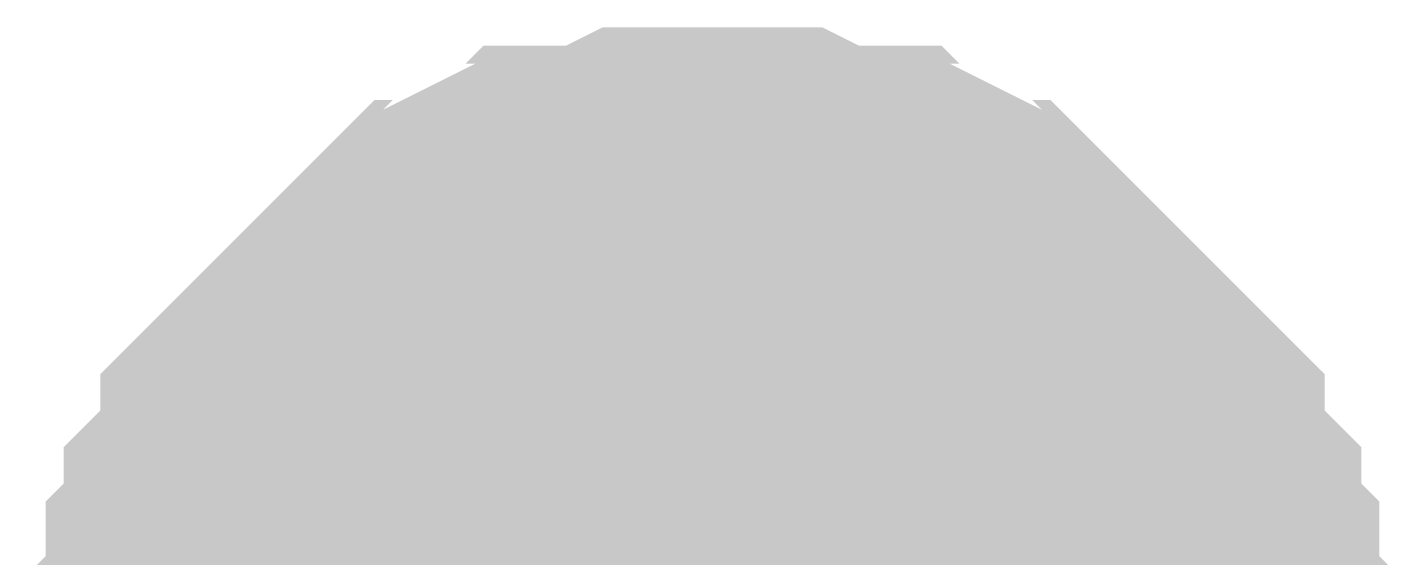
# Model space of a CAD drawing. Header units: millimetres. Extents: x 0 to 11.5, y 0 to 7.6.
# Drawn here: x 4.2745 to 4.3259, y 2.7066 to 2.7264 of the extents above; entities that cross this region are included whole.
import ezdxf

# ---------------------------------------------------------------- set-up
doc = ezdxf.new("R2010")
doc.units = ezdxf.units.MM
doc.header["$MEASUREMENT"] = 0
doc.layers.add('Sheet', color=255, linetype='Continuous')

msp = doc.modelspace()

# ---------------------------------------------------------------- linework, layer by layer
at = {"layer": 'Sheet'}
for points, const_width in [([(4.280449, 2.700072), (4.280449, 2.701435), (4.280449, 2.702116), (4.280449, 2.703479), (4.281131, 2.704161), (4.281131, 2.705524), (4.281131, 2.706205), (4.281813, 2.706887), (4.281813, 2.70825), (4.282495, 2.708931), (4.283177, 2.709613), (4.283177, 2.710976), (4.283859, 2.711657), (4.284541, 2.712339), (4.285223, 2.71302), (4.285905, 2.713702), (4.286587, 2.714383), (4.287269, 2.715065), (4.287951, 2.715746), (4.288633, 2.716428), (4.289315, 2.717109), (4.289996, 2.717791), (4.290678, 2.717791), (4.29136, 2.718472), (4.292724, 2.719154), (4.293406, 2.719154), (4.294088, 2.719835), (4.295452, 2.719835), (4.296134, 2.719835), (4.297498, 2.720516), (4.29818, 2.720516), (4.299543, 2.720516), (4.300225, 2.720516)], 0.0118), ([(4.280449, 2.700072), (4.280449, 2.701435), (4.280449, 2.702116), (4.280449, 2.703479), (4.281131, 2.704161), (4.281131, 2.705524), (4.281131, 2.706205), (4.281813, 2.706887), (4.281813, 2.70825), (4.282495, 2.708931), (4.283177, 2.709613), (4.283177, 2.710976), (4.283859, 2.711657), (4.284541, 2.712339), (4.285223, 2.71302), (4.285905, 2.713702), (4.286587, 2.714383), (4.287269, 2.715065), (4.287951, 2.715746), (4.288633, 2.716428), (4.289315, 2.717109), (4.289996, 2.717791), (4.290678, 2.717791), (4.29136, 2.718472), (4.292724, 2.719154), (4.293406, 2.719154), (4.294088, 2.719835), (4.295452, 2.719835), (4.296134, 2.719835), (4.297498, 2.720516), (4.29818, 2.720516), (4.299543, 2.720516), (4.300225, 2.720516)], 0.0118), ([(4.280449, 2.700072), (4.280449, 2.701435), (4.280449, 2.702116), (4.280449, 2.703479), (4.281131, 2.704161), (4.281131, 2.705524), (4.281131, 2.706205), (4.281813, 2.706887), (4.281813, 2.70825), (4.282495, 2.708931), (4.283177, 2.709613), (4.283177, 2.710976), (4.283859, 2.711657), (4.284541, 2.712339), (4.285223, 2.71302), (4.285905, 2.713702), (4.286587, 2.714383), (4.287269, 2.715065), (4.287951, 2.715746), (4.288633, 2.716428), (4.289315, 2.717109), (4.289996, 2.717791), (4.290678, 2.717791), (4.29136, 2.718472), (4.292724, 2.719154), (4.293406, 2.719154), (4.294088, 2.719835), (4.295452, 2.719835), (4.296134, 2.719835), (4.297498, 2.720516), (4.29818, 2.720516), (4.299543, 2.720516), (4.300225, 2.720516)], 0.0118), ([(4.280449, 2.700072), (4.280449, 2.701435), (4.280449, 2.702116), (4.280449, 2.703479), (4.281131, 2.704161), (4.281131, 2.705524), (4.281131, 2.706205), (4.281813, 2.706887), (4.281813, 2.70825), (4.282495, 2.708931), (4.283177, 2.709613), (4.283177, 2.710976), (4.283859, 2.711657), (4.284541, 2.712339), (4.285223, 2.71302), (4.285905, 2.713702), (4.286587, 2.714383), (4.287269, 2.715065), (4.287951, 2.715746), (4.288633, 2.716428), (4.289315, 2.717109), (4.289996, 2.717791), (4.290678, 2.717791), (4.29136, 2.718472), (4.292724, 2.719154), (4.293406, 2.719154), (4.294088, 2.719835), (4.295452, 2.719835), (4.296134, 2.719835), (4.297498, 2.720516), (4.29818, 2.720516), (4.299543, 2.720516), (4.300225, 2.720516)], 0.0118), ([(4.280449, 2.700072), (4.280449, 2.701435), (4.280449, 2.702116), (4.280449, 2.703479), (4.281131, 2.704161), (4.281131, 2.705524), (4.281131, 2.706205), (4.281813, 2.706887), (4.281813, 2.70825), (4.282495, 2.708931), (4.283177, 2.709613), (4.283177, 2.710976), (4.283859, 2.711657), (4.284541, 2.712339), (4.285223, 2.71302), (4.285905, 2.713702), (4.286587, 2.714383), (4.287269, 2.715065), (4.287951, 2.715746), (4.288633, 2.716428), (4.289315, 2.717109), (4.289996, 2.717791), (4.290678, 2.717791), (4.29136, 2.718472), (4.292724, 2.719154), (4.293406, 2.719154), (4.294088, 2.719835), (4.295452, 2.719835), (4.296134, 2.719835), (4.297498, 2.720516), (4.29818, 2.720516), (4.299543, 2.720516), (4.300225, 2.720516)], 0.0118), ([(4.280449, 2.700072), (4.280449, 2.701435), (4.280449, 2.702116), (4.280449, 2.703479), (4.281131, 2.704161), (4.281131, 2.705524), (4.281131, 2.706205), (4.281813, 2.706887), (4.281813, 2.70825), (4.282495, 2.708931), (4.283177, 2.709613), (4.283177, 2.710976), (4.283859, 2.711657), (4.284541, 2.712339), (4.285223, 2.71302), (4.285905, 2.713702), (4.286587, 2.714383), (4.287269, 2.715065), (4.287951, 2.715746), (4.288633, 2.716428), (4.289315, 2.717109), (4.289996, 2.717791), (4.290678, 2.717791), (4.29136, 2.718472), (4.292724, 2.719154), (4.293406, 2.719154), (4.294088, 2.719835), (4.295452, 2.719835), (4.296134, 2.719835), (4.297498, 2.720516), (4.29818, 2.720516), (4.299543, 2.720516), (4.300225, 2.720516)], 0.0118), ([(4.280449, 2.700072), (4.280449, 2.701435), (4.280449, 2.702116), (4.280449, 2.703479), (4.281131, 2.704161), (4.281131, 2.705524), (4.281131, 2.706205), (4.281813, 2.706887), (4.281813, 2.70825), (4.282495, 2.708931), (4.283177, 2.709613), (4.283177, 2.710976), (4.283859, 2.711657), (4.284541, 2.712339), (4.285223, 2.71302), (4.285905, 2.713702), (4.286587, 2.714383), (4.287269, 2.715065), (4.287951, 2.715746), (4.288633, 2.716428), (4.289315, 2.717109), (4.289996, 2.717791), (4.290678, 2.717791), (4.29136, 2.718472), (4.292724, 2.719154), (4.293406, 2.719154), (4.294088, 2.719835), (4.295452, 2.719835), (4.296134, 2.719835), (4.297498, 2.720516), (4.29818, 2.720516), (4.299543, 2.720516), (4.300225, 2.720516)], 0.0118), ([(4.280449, 2.700072), (4.280449, 2.701435), (4.280449, 2.702116), (4.280449, 2.703479), (4.281131, 2.704161), (4.281131, 2.705524), (4.281131, 2.706205), (4.281813, 2.706887), (4.281813, 2.70825), (4.282495, 2.708931), (4.283177, 2.709613), (4.283177, 2.710976), (4.283859, 2.711657), (4.284541, 2.712339), (4.285223, 2.71302), (4.285905, 2.713702), (4.286587, 2.714383), (4.287269, 2.715065), (4.287951, 2.715746), (4.288633, 2.716428), (4.289315, 2.717109), (4.289996, 2.717791), (4.290678, 2.717791), (4.29136, 2.718472), (4.292724, 2.719154), (4.293406, 2.719154), (4.294088, 2.719835), (4.295452, 2.719835), (4.296134, 2.719835), (4.297498, 2.720516), (4.29818, 2.720516), (4.299543, 2.720516), (4.300225, 2.720516)], 0.0118), ([(4.300225, 2.720516), (4.300225, 2.720516)], 0.0118), ([(4.300225, 2.720516), (4.300907, 2.720516), (4.302271, 2.720516), (4.302953, 2.720516), (4.304317, 2.719835), (4.304999, 2.719835), (4.306363, 2.719835), (4.307045, 2.719154), (4.307727, 2.719154), (4.30909, 2.718472), (4.309772, 2.717791), (4.310454, 2.717791), (4.311136, 2.717109), (4.311818, 2.716428), (4.3125, 2.715746), (4.313182, 2.715065), (4.313864, 2.714383), (4.314546, 2.713702), (4.315228, 2.71302), (4.31591, 2.712339), (4.316592, 2.711657), (4.317273, 2.710976), (4.317273, 2.709613), (4.317955, 2.708931), (4.318637, 2.70825), (4.318637, 2.706887), (4.319319, 2.706205), (4.319319, 2.705524), (4.319319, 2.704161), (4.320001, 2.703479), (4.320001, 2.702116), (4.320001, 2.701435), (4.320001, 2.700072)], 0.0118), ([(4.300225, 2.720516), (4.300225, 2.720516)], 0.0118), ([(4.300225, 2.720516), (4.300907, 2.720516), (4.302271, 2.720516), (4.302953, 2.720516), (4.304317, 2.719835), (4.304999, 2.719835), (4.306363, 2.719835), (4.307045, 2.719154), (4.307727, 2.719154), (4.30909, 2.718472), (4.309772, 2.717791), (4.310454, 2.717791), (4.311136, 2.717109), (4.311818, 2.716428), (4.3125, 2.715746), (4.313182, 2.715065), (4.313864, 2.714383), (4.314546, 2.713702), (4.315228, 2.71302), (4.31591, 2.712339), (4.316592, 2.711657), (4.317273, 2.710976), (4.317273, 2.709613), (4.317955, 2.708931), (4.318637, 2.70825), (4.318637, 2.706887), (4.319319, 2.706205), (4.319319, 2.705524), (4.319319, 2.704161), (4.320001, 2.703479), (4.320001, 2.702116), (4.320001, 2.701435), (4.320001, 2.700072)], 0.0118), ([(4.300225, 2.720516), (4.300225, 2.720516)], 0.0118), ([(4.300225, 2.720516), (4.300907, 2.720516), (4.302271, 2.720516), (4.302953, 2.720516), (4.304317, 2.719835), (4.304999, 2.719835), (4.306363, 2.719835), (4.307045, 2.719154), (4.307727, 2.719154), (4.30909, 2.718472), (4.309772, 2.717791), (4.310454, 2.717791), (4.311136, 2.717109), (4.311818, 2.716428), (4.3125, 2.715746), (4.313182, 2.715065), (4.313864, 2.714383), (4.314546, 2.713702), (4.315228, 2.71302), (4.31591, 2.712339), (4.316592, 2.711657), (4.317273, 2.710976), (4.317273, 2.709613), (4.317955, 2.708931), (4.318637, 2.70825), (4.318637, 2.706887), (4.319319, 2.706205), (4.319319, 2.705524), (4.319319, 2.704161), (4.320001, 2.703479), (4.320001, 2.702116), (4.320001, 2.701435), (4.320001, 2.700072)], 0.0118), ([(4.300225, 2.720516), (4.300225, 2.720516)], 0.0118), ([(4.300225, 2.720516), (4.300907, 2.720516), (4.302271, 2.720516), (4.302953, 2.720516), (4.304317, 2.719835), (4.304999, 2.719835), (4.306363, 2.719835), (4.307045, 2.719154), (4.307727, 2.719154), (4.30909, 2.718472), (4.309772, 2.717791), (4.310454, 2.717791), (4.311136, 2.717109), (4.311818, 2.716428), (4.3125, 2.715746), (4.313182, 2.715065), (4.313864, 2.714383), (4.314546, 2.713702), (4.315228, 2.71302), (4.31591, 2.712339), (4.316592, 2.711657), (4.317273, 2.710976), (4.317273, 2.709613), (4.317955, 2.708931), (4.318637, 2.70825), (4.318637, 2.706887), (4.319319, 2.706205), (4.319319, 2.705524), (4.319319, 2.704161), (4.320001, 2.703479), (4.320001, 2.702116), (4.320001, 2.701435), (4.320001, 2.700072)], 0.0118), ([(4.300225, 2.720516), (4.300225, 2.720516)], 0.0118), ([(4.300225, 2.720516), (4.300907, 2.720516), (4.302271, 2.720516), (4.302953, 2.720516), (4.304317, 2.719835), (4.304999, 2.719835), (4.306363, 2.719835), (4.307045, 2.719154), (4.307727, 2.719154), (4.30909, 2.718472), (4.309772, 2.717791), (4.310454, 2.717791), (4.311136, 2.717109), (4.311818, 2.716428), (4.3125, 2.715746), (4.313182, 2.715065), (4.313864, 2.714383), (4.314546, 2.713702), (4.315228, 2.71302), (4.31591, 2.712339), (4.316592, 2.711657), (4.317273, 2.710976), (4.317273, 2.709613), (4.317955, 2.708931), (4.318637, 2.70825), (4.318637, 2.706887), (4.319319, 2.706205), (4.319319, 2.705524), (4.319319, 2.704161), (4.320001, 2.703479), (4.320001, 2.702116), (4.320001, 2.701435), (4.320001, 2.700072)], 0.0118), ([(4.300225, 2.720516), (4.300225, 2.720516)], 0.0118), ([(4.300225, 2.720516), (4.300907, 2.720516), (4.302271, 2.720516), (4.302953, 2.720516), (4.304317, 2.719835), (4.304999, 2.719835), (4.306363, 2.719835), (4.307045, 2.719154), (4.307727, 2.719154), (4.30909, 2.718472), (4.309772, 2.717791), (4.310454, 2.717791), (4.311136, 2.717109), (4.311818, 2.716428), (4.3125, 2.715746), (4.313182, 2.715065), (4.313864, 2.714383), (4.314546, 2.713702), (4.315228, 2.71302), (4.31591, 2.712339), (4.316592, 2.711657), (4.317273, 2.710976), (4.317273, 2.709613), (4.317955, 2.708931), (4.318637, 2.70825), (4.318637, 2.706887), (4.319319, 2.706205), (4.319319, 2.705524), (4.319319, 2.704161), (4.320001, 2.703479), (4.320001, 2.702116), (4.320001, 2.701435), (4.320001, 2.700072)], 0.0118), ([(4.300225, 2.720516), (4.300225, 2.720516)], 0.0118), ([(4.300225, 2.720516), (4.300907, 2.720516), (4.302271, 2.720516), (4.302953, 2.720516), (4.304317, 2.719835), (4.304999, 2.719835), (4.306363, 2.719835), (4.307045, 2.719154), (4.307727, 2.719154), (4.30909, 2.718472), (4.309772, 2.717791), (4.310454, 2.717791), (4.311136, 2.717109), (4.311818, 2.716428), (4.3125, 2.715746), (4.313182, 2.715065), (4.313864, 2.714383), (4.314546, 2.713702), (4.315228, 2.71302), (4.31591, 2.712339), (4.316592, 2.711657), (4.317273, 2.710976), (4.317273, 2.709613), (4.317955, 2.708931), (4.318637, 2.70825), (4.318637, 2.706887), (4.319319, 2.706205), (4.319319, 2.705524), (4.319319, 2.704161), (4.320001, 2.703479), (4.320001, 2.702116), (4.320001, 2.701435), (4.320001, 2.700072)], 0.0118), ([(4.300225, 2.720516), (4.300225, 2.720516)], 0.0118), ([(4.300225, 2.720516), (4.300907, 2.720516), (4.302271, 2.720516), (4.302953, 2.720516), (4.304317, 2.719835), (4.304999, 2.719835), (4.306363, 2.719835), (4.307045, 2.719154), (4.307727, 2.719154), (4.30909, 2.718472), (4.309772, 2.717791), (4.310454, 2.717791), (4.311136, 2.717109), (4.311818, 2.716428), (4.3125, 2.715746), (4.313182, 2.715065), (4.313864, 2.714383), (4.314546, 2.713702), (4.315228, 2.71302), (4.31591, 2.712339), (4.316592, 2.711657), (4.317273, 2.710976), (4.317273, 2.709613), (4.317955, 2.708931), (4.318637, 2.70825), (4.318637, 2.706887), (4.319319, 2.706205), (4.319319, 2.705524), (4.319319, 2.704161), (4.320001, 2.703479), (4.320001, 2.702116), (4.320001, 2.701435), (4.320001, 2.700072)], 0.0118), ([(4.281131, 2.704161), (4.281131, 2.705524), (4.281131, 2.706205), (4.281813, 2.706887), (4.281813, 2.70825), (4.282495, 2.708931), (4.283177, 2.709613), (4.283177, 2.710976), (4.283859, 2.711657), (4.284541, 2.712339), (4.285223, 2.71302), (4.285905, 2.713702), (4.286587, 2.714383), (4.287269, 2.715065), (4.287951, 2.715746), (4.288633, 2.716428), (4.289315, 2.717109), (4.289996, 2.717791), (4.290678, 2.717791), (4.29136, 2.718472), (4.292724, 2.719154), (4.293406, 2.719154), (4.294088, 2.719835), (4.295452, 2.719835), (4.296134, 2.719835), (4.297498, 2.720516), (4.29818, 2.720516), (4.299543, 2.720516), (4.300225, 2.720516)], 0.0039), ([(4.281131, 2.704161), (4.281131, 2.705524), (4.281131, 2.706205), (4.281813, 2.706887), (4.281813, 2.70825), (4.282495, 2.708931), (4.283177, 2.709613), (4.283177, 2.710976), (4.283859, 2.711657), (4.284541, 2.712339), (4.285223, 2.71302), (4.285905, 2.713702), (4.286587, 2.714383), (4.287269, 2.715065), (4.287951, 2.715746), (4.288633, 2.716428), (4.289315, 2.717109), (4.289996, 2.717791), (4.290678, 2.717791), (4.29136, 2.718472), (4.292724, 2.719154), (4.293406, 2.719154), (4.294088, 2.719835), (4.295452, 2.719835), (4.296134, 2.719835), (4.297498, 2.720516), (4.29818, 2.720516), (4.299543, 2.720516), (4.300225, 2.720516)], 0.0039), ([(4.281131, 2.704161), (4.281131, 2.705524), (4.281131, 2.706205), (4.281813, 2.706887), (4.281813, 2.70825), (4.282495, 2.708931), (4.283177, 2.709613), (4.283177, 2.710976), (4.283859, 2.711657), (4.284541, 2.712339), (4.285223, 2.71302), (4.285905, 2.713702), (4.286587, 2.714383), (4.287269, 2.715065), (4.287951, 2.715746), (4.288633, 2.716428), (4.289315, 2.717109), (4.289996, 2.717791), (4.290678, 2.717791), (4.29136, 2.718472), (4.292724, 2.719154), (4.293406, 2.719154), (4.294088, 2.719835), (4.295452, 2.719835), (4.296134, 2.719835), (4.297498, 2.720516), (4.29818, 2.720516), (4.299543, 2.720516), (4.300225, 2.720516)], 0.0039), ([(4.281131, 2.704161), (4.281131, 2.705524), (4.281131, 2.706205), (4.281813, 2.706887), (4.281813, 2.70825), (4.282495, 2.708931), (4.283177, 2.709613), (4.283177, 2.710976), (4.283859, 2.711657), (4.284541, 2.712339), (4.285223, 2.71302), (4.285905, 2.713702), (4.286587, 2.714383), (4.287269, 2.715065), (4.287951, 2.715746), (4.288633, 2.716428), (4.289315, 2.717109), (4.289996, 2.717791), (4.290678, 2.717791), (4.29136, 2.718472), (4.292724, 2.719154), (4.293406, 2.719154), (4.294088, 2.719835), (4.295452, 2.719835), (4.296134, 2.719835), (4.297498, 2.720516), (4.29818, 2.720516), (4.299543, 2.720516), (4.300225, 2.720516)], 0.0039), ([(4.281131, 2.704161), (4.281131, 2.705524), (4.281131, 2.706205), (4.281813, 2.706887), (4.281813, 2.70825), (4.282495, 2.708931), (4.283177, 2.709613), (4.283177, 2.710976), (4.283859, 2.711657), (4.284541, 2.712339), (4.285223, 2.71302), (4.285905, 2.713702), (4.286587, 2.714383), (4.287269, 2.715065), (4.287951, 2.715746), (4.288633, 2.716428), (4.289315, 2.717109), (4.289996, 2.717791), (4.290678, 2.717791), (4.29136, 2.718472), (4.292724, 2.719154), (4.293406, 2.719154), (4.294088, 2.719835), (4.295452, 2.719835), (4.296134, 2.719835), (4.297498, 2.720516), (4.29818, 2.720516), (4.299543, 2.720516), (4.300225, 2.720516)], 0.0039), ([(4.281131, 2.704161), (4.281131, 2.705524), (4.281131, 2.706205), (4.281813, 2.706887), (4.281813, 2.70825), (4.282495, 2.708931), (4.283177, 2.709613), (4.283177, 2.710976), (4.283859, 2.711657), (4.284541, 2.712339), (4.285223, 2.71302), (4.285905, 2.713702), (4.286587, 2.714383), (4.287269, 2.715065), (4.287951, 2.715746), (4.288633, 2.716428), (4.289315, 2.717109), (4.289996, 2.717791), (4.290678, 2.717791), (4.29136, 2.718472), (4.292724, 2.719154), (4.293406, 2.719154), (4.294088, 2.719835), (4.295452, 2.719835), (4.296134, 2.719835), (4.297498, 2.720516), (4.29818, 2.720516), (4.299543, 2.720516), (4.300225, 2.720516)], 0.0039), ([(4.281131, 2.704161), (4.281131, 2.705524), (4.281131, 2.706205), (4.281813, 2.706887), (4.281813, 2.70825), (4.282495, 2.708931), (4.283177, 2.709613), (4.283177, 2.710976), (4.283859, 2.711657), (4.284541, 2.712339), (4.285223, 2.71302), (4.285905, 2.713702), (4.286587, 2.714383), (4.287269, 2.715065), (4.287951, 2.715746), (4.288633, 2.716428), (4.289315, 2.717109), (4.289996, 2.717791), (4.290678, 2.717791), (4.29136, 2.718472), (4.292724, 2.719154), (4.293406, 2.719154), (4.294088, 2.719835), (4.295452, 2.719835), (4.296134, 2.719835), (4.297498, 2.720516), (4.29818, 2.720516), (4.299543, 2.720516), (4.300225, 2.720516)], 0.0039), ([(4.281131, 2.704161), (4.281131, 2.705524), (4.281131, 2.706205), (4.281813, 2.706887), (4.281813, 2.70825), (4.282495, 2.708931), (4.283177, 2.709613), (4.283177, 2.710976), (4.283859, 2.711657), (4.284541, 2.712339), (4.285223, 2.71302), (4.285905, 2.713702), (4.286587, 2.714383), (4.287269, 2.715065), (4.287951, 2.715746), (4.288633, 2.716428), (4.289315, 2.717109), (4.289996, 2.717791), (4.290678, 2.717791), (4.29136, 2.718472), (4.292724, 2.719154), (4.293406, 2.719154), (4.294088, 2.719835), (4.295452, 2.719835), (4.296134, 2.719835), (4.297498, 2.720516), (4.29818, 2.720516), (4.299543, 2.720516), (4.300225, 2.720516)], 0.0039), ([(4.300225, 2.720516), (4.300225, 2.720516)], 0.0039), ([(4.300225, 2.720516), (4.300907, 2.720516), (4.302271, 2.720516), (4.302953, 2.720516), (4.304317, 2.719835), (4.304999, 2.719835), (4.306363, 2.719835), (4.307045, 2.719154), (4.307727, 2.719154), (4.30909, 2.718472), (4.309772, 2.717791), (4.310454, 2.717791), (4.311136, 2.717109), (4.311818, 2.716428), (4.3125, 2.715746), (4.313182, 2.715065), (4.313864, 2.714383), (4.314546, 2.713702), (4.315228, 2.71302), (4.31591, 2.712339), (4.316592, 2.711657), (4.317273, 2.710976), (4.317273, 2.709613), (4.317955, 2.708931), (4.318637, 2.70825), (4.318637, 2.706887), (4.319319, 2.706205), (4.319319, 2.705524), (4.319319, 2.704161)], 0.0039), ([(4.300225, 2.720516), (4.300225, 2.720516)], 0.0039), ([(4.300225, 2.720516), (4.300907, 2.720516), (4.302271, 2.720516), (4.302953, 2.720516), (4.304317, 2.719835), (4.304999, 2.719835), (4.306363, 2.719835), (4.307045, 2.719154), (4.307727, 2.719154), (4.30909, 2.718472), (4.309772, 2.717791), (4.310454, 2.717791), (4.311136, 2.717109), (4.311818, 2.716428), (4.3125, 2.715746), (4.313182, 2.715065), (4.313864, 2.714383), (4.314546, 2.713702), (4.315228, 2.71302), (4.31591, 2.712339), (4.316592, 2.711657), (4.317273, 2.710976), (4.317273, 2.709613), (4.317955, 2.708931), (4.318637, 2.70825), (4.318637, 2.706887), (4.319319, 2.706205), (4.319319, 2.705524), (4.319319, 2.704161)], 0.0039), ([(4.300225, 2.720516), (4.300225, 2.720516)], 0.0039), ([(4.300225, 2.720516), (4.300907, 2.720516), (4.302271, 2.720516), (4.302953, 2.720516), (4.304317, 2.719835), (4.304999, 2.719835), (4.306363, 2.719835), (4.307045, 2.719154), (4.307727, 2.719154), (4.30909, 2.718472), (4.309772, 2.717791), (4.310454, 2.717791), (4.311136, 2.717109), (4.311818, 2.716428), (4.3125, 2.715746), (4.313182, 2.715065), (4.313864, 2.714383), (4.314546, 2.713702), (4.315228, 2.71302), (4.31591, 2.712339), (4.316592, 2.711657), (4.317273, 2.710976), (4.317273, 2.709613), (4.317955, 2.708931), (4.318637, 2.70825), (4.318637, 2.706887), (4.319319, 2.706205), (4.319319, 2.705524), (4.319319, 2.704161)], 0.0039), ([(4.300225, 2.720516), (4.300225, 2.720516)], 0.0039), ([(4.300225, 2.720516), (4.300907, 2.720516), (4.302271, 2.720516), (4.302953, 2.720516), (4.304317, 2.719835), (4.304999, 2.719835), (4.306363, 2.719835), (4.307045, 2.719154), (4.307727, 2.719154), (4.30909, 2.718472), (4.309772, 2.717791), (4.310454, 2.717791), (4.311136, 2.717109), (4.311818, 2.716428), (4.3125, 2.715746), (4.313182, 2.715065), (4.313864, 2.714383), (4.314546, 2.713702), (4.315228, 2.71302), (4.31591, 2.712339), (4.316592, 2.711657), (4.317273, 2.710976), (4.317273, 2.709613), (4.317955, 2.708931), (4.318637, 2.70825), (4.318637, 2.706887), (4.319319, 2.706205), (4.319319, 2.705524), (4.319319, 2.704161)], 0.0039), ([(4.300225, 2.720516), (4.300225, 2.720516)], 0.0039), ([(4.300225, 2.720516), (4.300907, 2.720516), (4.302271, 2.720516), (4.302953, 2.720516), (4.304317, 2.719835), (4.304999, 2.719835), (4.306363, 2.719835), (4.307045, 2.719154), (4.307727, 2.719154), (4.30909, 2.718472), (4.309772, 2.717791), (4.310454, 2.717791), (4.311136, 2.717109), (4.311818, 2.716428), (4.3125, 2.715746), (4.313182, 2.715065), (4.313864, 2.714383), (4.314546, 2.713702), (4.315228, 2.71302), (4.31591, 2.712339), (4.316592, 2.711657), (4.317273, 2.710976), (4.317273, 2.709613), (4.317955, 2.708931), (4.318637, 2.70825), (4.318637, 2.706887), (4.319319, 2.706205), (4.319319, 2.705524), (4.319319, 2.704161)], 0.0039), ([(4.300225, 2.720516), (4.300225, 2.720516)], 0.0039), ([(4.300225, 2.720516), (4.300907, 2.720516), (4.302271, 2.720516), (4.302953, 2.720516), (4.304317, 2.719835), (4.304999, 2.719835), (4.306363, 2.719835), (4.307045, 2.719154), (4.307727, 2.719154), (4.30909, 2.718472), (4.309772, 2.717791), (4.310454, 2.717791), (4.311136, 2.717109), (4.311818, 2.716428), (4.3125, 2.715746), (4.313182, 2.715065), (4.313864, 2.714383), (4.314546, 2.713702), (4.315228, 2.71302), (4.31591, 2.712339), (4.316592, 2.711657), (4.317273, 2.710976), (4.317273, 2.709613), (4.317955, 2.708931), (4.318637, 2.70825), (4.318637, 2.706887), (4.319319, 2.706205), (4.319319, 2.705524), (4.319319, 2.704161)], 0.0039), ([(4.300225, 2.720516), (4.300225, 2.720516)], 0.0039), ([(4.300225, 2.720516), (4.300907, 2.720516), (4.302271, 2.720516), (4.302953, 2.720516), (4.304317, 2.719835), (4.304999, 2.719835), (4.306363, 2.719835), (4.307045, 2.719154), (4.307727, 2.719154), (4.30909, 2.718472), (4.309772, 2.717791), (4.310454, 2.717791), (4.311136, 2.717109), (4.311818, 2.716428), (4.3125, 2.715746), (4.313182, 2.715065), (4.313864, 2.714383), (4.314546, 2.713702), (4.315228, 2.71302), (4.31591, 2.712339), (4.316592, 2.711657), (4.317273, 2.710976), (4.317273, 2.709613), (4.317955, 2.708931), (4.318637, 2.70825), (4.318637, 2.706887), (4.319319, 2.706205), (4.319319, 2.705524), (4.319319, 2.704161)], 0.0039), ([(4.300225, 2.720516), (4.300225, 2.720516)], 0.0039), ([(4.300225, 2.720516), (4.300907, 2.720516), (4.302271, 2.720516), (4.302953, 2.720516), (4.304317, 2.719835), (4.304999, 2.719835), (4.306363, 2.719835), (4.307045, 2.719154), (4.307727, 2.719154), (4.30909, 2.718472), (4.309772, 2.717791), (4.310454, 2.717791), (4.311136, 2.717109), (4.311818, 2.716428), (4.3125, 2.715746), (4.313182, 2.715065), (4.313864, 2.714383), (4.314546, 2.713702), (4.315228, 2.71302), (4.31591, 2.712339), (4.316592, 2.711657), (4.317273, 2.710976), (4.317273, 2.709613), (4.317955, 2.708931), (4.318637, 2.70825), (4.318637, 2.706887), (4.319319, 2.706205), (4.319319, 2.705524), (4.319319, 2.704161)], 0.0039)]:
    msp.add_lwpolyline(points, dxfattribs=dict(at, const_width=const_width))
at = {"layer": 'Sheet', "const_width": 0.02}
msp.add_lwpolyline([(4.29, 2.7, 1), (4.31, 2.7, 1)], format="xyb", close=True, dxfattribs=at)

doc.saveas('drawing.dxf')
